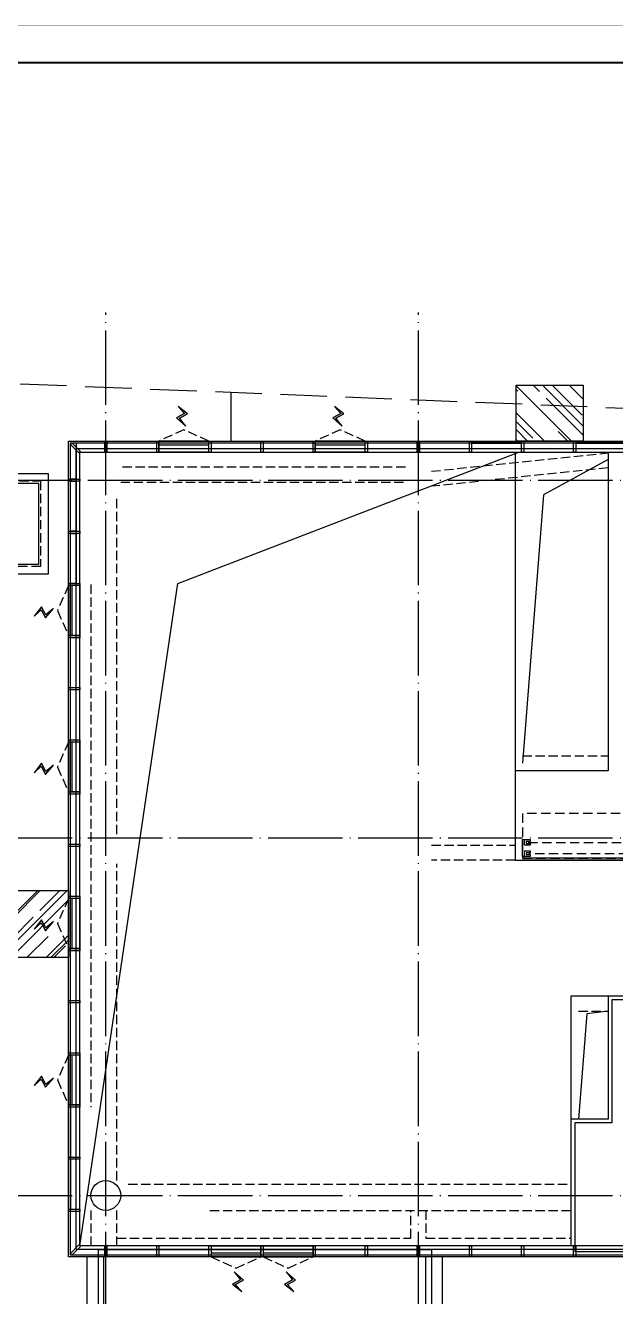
# Model space of a CAD drawing. Extents: x -2209072 to 495824, y -92434 to 572724.
# Drawn here: x 57240 to 73100, y 123586 to 157705 of the extents above; entities that cross this region are included whole.
import ezdxf

# ---------------------------------------------------------------- set-up
doc = ezdxf.new("R2010")
doc.units = 0
doc.header["$LTSCALE"] = 1000
doc.header["$MEASUREMENT"] = 0
for name, pattern in [('6#7#幕墙$0$DASH', [0.35, 0.25, -0.1]), ('X-104 6#7#平面$0$104-1112 结构$0$$AUDIT_BAD_LTYPE1', [0]), ('X-104 6#7#平面$0$109-34 轴网$0$L1$0$$AUDIT_BAD_LTYPE1', [0]), ('X-104 6#7#平面$0$CACHE', [0.375, 0.25, -0.125]), ('X-104 6#7#平面$0$DASH', [0.35, 0.25, -0.1]), ('X-104 6#7#平面$0$DOTE', [2.42, 2, -0.2, 0.02, -0.2])]:
    doc.linetypes.add(name, pattern=pattern)
doc.layers.get('0').update_dxf_attribs({"linetype": 'CONTINUOUS'})
for name, color, linetype in [('6#7#幕墙$0$04-电动窗', 1, 'CONTINUOUS'), ('6#7#幕墙$0$A-C_玻璃幕墙', 140, 'CONTINUOUS'), ('6#7#幕墙$0$A-C_窗', 140, 'CONTINUOUS'), ('6#7#幕墙$0$A-O_屋面', 201, 'CONTINUOUS'), ('6#7#幕墙$0$A-TECH_结构', 21, 'CONTINUOUS'), ('6#7#幕墙$0$A-金属背板', 30, 'CONTINUOUS'), ('X-104 6#7#平面$0$01-标注_轴线坐标', 132, 'CONTINUOUS'), ('X-104 6#7#平面$0$A-C_玻璃幕墙', 140, 'CONTINUOUS'), ('X-104 6#7#平面$0$A-E_栏杆', 232, 'CONTINUOUS'), ('X-104 6#7#平面$0$A-E_楼梯', 171, 'CONTINUOUS'), ('X-104 6#7#平面$0$A-FC', 242, 'X-104 6#7#平面$0$CACHE'), ('X-104 6#7#平面$0$A-O_屋面', 201, 'CONTINUOUS'), ('X-104 6#7#平面$0$A-TECH_结构', 21, 'CONTINUOUS'), ('X-104 6#7#平面$0$A_AXIS-轴线', 36, 'X-104 6#7#平面$0$DOTE'), ('X-104 6#7#平面$0$EH_玻璃', 156, 'CONTINUOUS'), ('X-104 6#7#平面$0$水-消防_消火栓', 41, 'CONTINUOUS'), ('X-104 6#7#平面$0$看线', 241, 'CONTINUOUS')]:
    doc.layers.add(name, color=color, linetype=linetype)
doc.layers.add('X-104 6#7#平面$0$000套内', color=226, linetype='CONTINUOUS', lineweight=30, plot=False)
doc.layers.add('X-104 6#7#平面$0$电提结构', color=1, linetype='CONTINUOUS', plot=False)
doc.layers.get('X-104 6#7#平面$0$电提结构').off()

# ---------------------------------------------------------------- blocks, each defined once
blk = doc.blocks.new('X-104 6#7#平面$0$A$C1863634F')
at = {"layer": 'X-104 6#7#平面$0$A_AXIS-轴线'}
for points in [[(59400, -4500), (59400, 60900)], [(59400, -4500), (59400, 60900)], [(67800, -4500), (67800, 60900)], [(-4000, 56400), (117300, 56400)], [(-4000, 46800), (117300, 46800)], [(-4000, 37200), (117300, 37200)]]:
    blk.add_lwpolyline(points, dxfattribs=at)
blk = doc.blocks.new('X-104 6#7#平面$0$efrgh')
at = {"layer": 'X-104 6#7#平面$0$A-TECH_结构'}
blk.add_lwpolyline([(58700, 146250), (110500, 146250), (110500, 124950), (58700, 124950)], close=True, dxfattribs=at)
for points in [[(58700, 124950), (61340, 142726), (70500, 146250)], [(72900, 146250), (72900, 137700), (70400, 137700), (70400, 135300), (82800, 135300), (82800, 131650), (72900, 131650), (72900, 128350), (71900, 128350), (71900, 124950)]]:
    blk.add_lwpolyline(points, dxfattribs=at)
blk = doc.blocks.new('X-104 6#7#平面$0$fgh')
at = {"layer": 'X-104 6#7#平面$0$A-TECH_结构'}
blk.add_lwpolyline([(66719, -71572), (118519, -71572), (118519, -92872), (66719, -92872)], close=True, dxfattribs=at)
for points in [[(78419, -71572), (78419, -82522), (90819, -82522), (90819, -86172), (80919, -86172), (80919, -89472), (79919, -89472), (79919, -92872)], [(67219, -96672), (67219, -92972), (76169, -92972), (76169, -96672)]]:
    blk.add_lwpolyline(points, dxfattribs=at)
blk = doc.blocks.new('*U1334')
at = {"layer": 'X-104 6#7#平面$0$A-E_栏杆'}
for points in [[(-5250, 50), (0, 50)], [(-5250, 0), (0, 0)]]:
    blk.add_lwpolyline(points, dxfattribs=at)
at = {"layer": 'X-104 6#7#平面$0$A-FC'}
for p, q in [((-150, 475), (-5085, 475)), ((-5085, 174), (-165, 174))]:
    blk.add_line(p, q, dxfattribs=at)
blk.add_lwpolyline([(0, 50), (-5250, 50), (-5250, 1250), (0, 1250)], close=True, dxfattribs=at)
at = {"layer": 'X-104 6#7#平面$0$A-FC', "ltscale": 1000}
for points in [[(-5200, 100), (-5200, 250), (-5050, 250), (-5050, 200), (-5150, 200), (-5150, 150), (-5050, 150), (-5050, 100), (-5250, 100), (-5250, 550), (-5050, 550), (-5050, 500), (-5150, 500), (-5150, 450), (-5050, 450), (-5050, 400), (-5200, 400), (-5200, 550)], [(-50, 100), (-50, 250), (-200, 250), (-200, 200), (-100, 200), (-100, 150), (-200, 150), (-200, 100), (0, 100), (0, 550), (-200, 550), (-200, 500), (-100, 500), (-100, 450), (-200, 450), (-200, 400), (-50, 400), (-50, 550)]]:
    blk.add_lwpolyline(points, dxfattribs=at)
blk = doc.blocks.new('图框-A0+1-4')
for points, const_width in [([(0.02, 0.02), (1486.02, 0.02), (1486.02, 841.03), (0.02, 841.03)], 0.05), ([(1411.02, 831.03), (25.02, 831.03), (25.02, 10.03), (1411.02, 10.03)], 0.5)]:
    blk.add_lwpolyline(points, close=True, dxfattribs=dict(const_width=const_width))
blk = doc.blocks.new('X-104 6#7#平面$0$A$C4EF3200C')
at = {"layer": 'X-104 6#7#平面$0$EH_玻璃'}
h = blk.add_hatch(dxfattribs=at)
h.set_pattern_fill('AR-RROOF', color=256, scale=600, angle=135)
h.set_pattern_definition([(135, (238369.9, -6000.3), (-1724.2092, 646.5784), [11430, -1524, 3810, -762]), (135, (237383.9, -5553.1), (-177.809, -1255.44), [2286, -251.46, 4572, -571.5]), (135, (237642.53, -6188.87), (-3162.8462, 2440.8336), [6096, -1066.8, 3048, -762])])
h.paths.add_polyline_path([(-1630, -500), (-1630, 1000), (170, 1000), (170, -500)])
at = {"layer": 'X-104 6#7#平面$0$A-C_玻璃幕墙'}
blk.add_lwpolyline([(-1630, -500), (-1630, 1000), (170, 1000), (170, -500)], close=True, dxfattribs=at)
blk = doc.blocks.new('6#7#幕墙$0$$TCHSYS$WIN2D')
for p, q in [((-0.5, 0.5), (0.5, 0.5)), ((-0.5, 0.5), (-0.5, -0.5)), ((0.5, 0.5), (0.5, -0.5)), ((0.5, 0.167), (-0.5, 0.167)), ((0.5, -0.167), (-0.5, -0.167)), ((-0.5, -0.5), (0.5, -0.5))]:
    blk.add_line(p, q)
blk = doc.blocks.new('6#7#幕墙$0$开启扇')
at = {"layer": '6#7#幕墙$0$04-电动窗'}
h = blk.add_hatch(color=1, dxfattribs=at)
h.dxf.hatch_style = 1
h.paths.add_polyline_path([(822, 978), (651, 790), (867, 672), (619, 453), (788, 663), (571, 780)])
at = {"layer": '6#7#幕墙$0$04-电动窗', "color": 1}
blk.add_lwpolyline([(822, 978), (651, 790), (867, 672), (619, 453), (788, 663), (571, 780), (822, 978)], close=True, dxfattribs=at)
at = {"layer": '6#7#幕墙$0$A-C_窗', "linetype": '6#7#幕墙$0$DASH'}
blk.add_lwpolyline([(0, 50), (670, 350), (1340, 50)], dxfattribs=at)
at = {"layer": '6#7#幕墙$0$A-C_窗', "xscale": -1340, "yscale": 300, "zscale": 1340, "rotation": 180}
blk.add_blockref('6#7#幕墙$0$$TCHSYS$WIN2D', (670, -100), dxfattribs=at)
blk = doc.blocks.new('6#7#幕墙$0$rddfrfsfsw')
at = {"layer": '6#7#幕墙$0$A-C_玻璃幕墙'}
for points in [[(59370, 124950), (59430, 124950), (59430, 124650), (59370, 124650)], [(60770, 124950), (60830, 124950), (60830, 124650), (60770, 124650)], [(62170, 124950), (62230, 124950), (62230, 124650), (62170, 124650)], [(63570, 124950), (63630, 124950), (63630, 124650), (63570, 124650)], [(64970, 124950), (65030, 124950), (65030, 124650), (64970, 124650)], [(66370, 124950), (66430, 124950), (66430, 124650), (66370, 124650)], [(67770, 124950), (67830, 124950), (67830, 124650), (67770, 124650)], [(69170, 124950), (69230, 124950), (69230, 124650), (69170, 124650)], [(70570, 124950), (70630, 124950), (70630, 124650), (70570, 124650)], [(71970, 124950), (72030, 124950), (72030, 124650), (71970, 124650)]]:
    blk.add_lwpolyline(points, close=True, dxfattribs=at)
blk = doc.blocks.new('6#7#幕墙$0$gdfgfdgdfgdfg')
at = {"layer": '6#7#幕墙$0$A-C_玻璃幕墙'}
for points in [[(59370, 146550), (59430, 146550), (59430, 146250), (59370, 146250)], [(60770, 146550), (60830, 146550), (60830, 146250), (60770, 146250)], [(62170, 146550), (62230, 146550), (62230, 146250), (62170, 146250)], [(63570, 146550), (63630, 146550), (63630, 146250), (63570, 146250)], [(64970, 146550), (65030, 146550), (65030, 146250), (64970, 146250)], [(66370, 146550), (66430, 146550), (66430, 146250), (66370, 146250)], [(67770, 146550), (67830, 146550), (67830, 146250), (67770, 146250)], [(69170, 146550), (69230, 146550), (69230, 146250), (69170, 146250)], [(70570, 146550), (70630, 146550), (70630, 146250), (70570, 146250)], [(71970, 146550), (72030, 146550), (72030, 146250), (71970, 146250)]]:
    blk.add_lwpolyline(points, close=True, dxfattribs=at)
blk = doc.blocks.new('6#7#幕墙$0$fdsfsdfsfd')
at = {"layer": '6#7#幕墙$0$A-C_玻璃幕墙'}
for points in [[(58700, 145530), (58700, 145470), (58400, 145470), (58400, 145530)], [(58700, 144130), (58700, 144070), (58400, 144070), (58400, 144130)], [(58700, 142730), (58700, 142670), (58400, 142670), (58400, 142730)], [(58700, 141330), (58700, 141270), (58400, 141270), (58400, 141330)], [(58700, 139930), (58700, 139870), (58400, 139870), (58400, 139930)], [(58700, 138530), (58700, 138470), (58400, 138470), (58400, 138530)], [(58700, 137130), (58700, 137070), (58400, 137070), (58400, 137130)], [(58700, 135730), (58700, 135670), (58400, 135670), (58400, 135730)], [(58700, 134330), (58700, 134270), (58400, 134270), (58400, 134330)], [(58700, 132930), (58700, 132870), (58400, 132870), (58400, 132930)], [(58700, 131530), (58700, 131470), (58400, 131470), (58400, 131530)], [(58700, 130130), (58700, 130070), (58400, 130070), (58400, 130130)], [(58700, 128730), (58700, 128670), (58400, 128670), (58400, 128730)], [(58700, 127330), (58700, 127270), (58400, 127270), (58400, 127330)], [(58700, 125930), (58700, 125870), (58400, 125870), (58400, 125930)]]:
    blk.add_lwpolyline(points, close=True, dxfattribs=at)
blk = doc.blocks.new('*U1960')
at = {"layer": '6#7#幕墙$0$A-C_玻璃幕墙', "xscale": -1, "rotation": 90}
blk.add_blockref('6#7#幕墙$0$开启扇', (50, 670), dxfattribs=at)
blk = doc.blocks.new('6#7#幕墙$0$A$C784342AA')
at = {"layer": '6#7#幕墙$0$A-O_屋面'}
blk.add_circle((59400, 37200), 400, dxfattribs=at)
blk = doc.blocks.new('6#7#幕墙$0$ii')
blk.add_lwpolyline([(-1340, 0), (0, 0), (0, -150), (-1340, -150)], close=True)
blk = doc.blocks.new('6#7#幕墙$0$AUDIT_I_180910175819-0')
blk.add_lwpolyline([(-970, 0), (0, 0), (0, -150), (-970, -150)], close=True)
blk = doc.blocks.new('6#7#幕墙')
at = {"layer": '6#7#幕墙$0$A-C_玻璃幕墙'}
blk.add_lwpolyline([(62759, 147850), (62759, 146550)], dxfattribs=at)
for points in [[(58400, 146550), (110800, 146550), (110800, 124650), (58400, 124650)], [(58450, 146500), (110750, 146500), (110750, 124700), (58450, 124700)], [(58600, 146350), (110600, 146350), (110600, 124850), (58600, 124850)]]:
    blk.add_lwpolyline(points, close=True, dxfattribs=at)
at = {"layer": '6#7#幕墙$0$A-C_窗'}
for points in [[(58679, 146229), (58450, 146458), (58492, 146500), (58721, 146271)], [(58721, 124929), (58492, 124700), (58450, 124742), (58679, 124971)]]:
    blk.add_lwpolyline(points, close=True, dxfattribs=at)
at = {"layer": '6#7#幕墙$0$A-O_屋面', "linetype": '6#7#幕墙$0$DASH', "ltscale": 5}
blk.add_lwpolyline([(95068, 146550), (55800, 148130), (55800, 123350), (96100, 123350), (96100, 124650)], dxfattribs=at)
at = {"layer": '6#7#幕墙$0$A-TECH_结构'}
blk.add_lwpolyline([(58700, 146250), (110500, 146250), (110500, 124950), (58700, 124950)], close=True, dxfattribs=at)
at = {"layer": '6#7#幕墙$0$A-金属背板'}
for points in [[(69230, 146500), (69230, 146490), (70570, 146490), (70570, 146500)], [(72030, 146500), (72030, 146490), (73370, 146490), (73370, 146500)], [(71970, 124710), (71970, 124700), (70630, 124700), (70630, 124710)], [(73370, 124710), (73370, 124700), (72030, 124700), (72030, 124710)]]:
    blk.add_lwpolyline(points, close=True, dxfattribs=at)
at = {"color": 0, "linetype": 'ByBlock', "lineweight": -2, "transparency": 16777216}
for p in [(58400, 142000), (58400, 137800), (58400, 133600), (58400, 129400)]:
    blk.add_blockref('*U1960', p, dxfattribs=at)
at = {"layer": '6#7#幕墙$0$A-C_玻璃幕墙', "xscale": -1}
for name, p, rotation in [('6#7#幕墙$0$开启扇', (62170, 146500), 359.9999999999999), ('6#7#幕墙$0$开启扇', (66370, 146500), 359.9999999999999), ('6#7#幕墙$0$ii', (58450, 127330), 90), ('6#7#幕墙$0$ii', (58450, 125930), 90), ('6#7#幕墙$0$开启扇', (62230, 124700), 180), ('6#7#幕墙$0$开启扇', (63630, 124700), 180)]:
    blk.add_blockref(name, p, dxfattribs=dict(at, rotation=rotation))
at = {"layer": '6#7#幕墙$0$A-C_玻璃幕墙', "rotation": 90}
for name, p in [('6#7#幕墙$0$AUDIT_I_180910175819-0', (58450, 146500)), ('6#7#幕墙$0$ii', (58450, 145470)), ('6#7#幕墙$0$ii', (58450, 144070))]:
    blk.add_blockref(name, p, dxfattribs=at)
at = {"layer": '6#7#幕墙$0$A-C_窗'}
for name, p in [('6#7#幕墙$0$gdfgfdgdfgdfg', (0, 0)), ('6#7#幕墙$0$fdsfsdfsfd', (0, 0)), ('6#7#幕墙$0$A$C784342AA', (0, 89100)), ('6#7#幕墙$0$rddfrfsfsw', (0, 0))]:
    blk.add_blockref(name, p, dxfattribs=at)
blk = doc.blocks.new('X-104 6#7#平面$0$A$C3EAB24D2')
at = {"layer": 'X-104 6#7#平面$0$看线'}
for p, q in [((-2910, -80), (-2910, 230)), ((-2910, 230), (-2860, 230)), ((-2860, -80), (-2860, 230)), ((-2910, -2260), (-2910, -2570)), ((-2860, -2260), (-2860, -2570)), ((-2910, -2570), (-2860, -2570))]:
    blk.add_line(p, q, dxfattribs=at)
for points in [[(-3220, 180), (-1550, 180), (-1550, -2520), (-3220, -2520)], [(-2960, -80), (-1810, -80), (-1810, -2260), (-2960, -2260)]]:
    blk.add_lwpolyline(points, close=True, dxfattribs=at)
at = {"layer": 'X-104 6#7#平面$0$看线', "linetype": 'X-104 6#7#平面$0$DASH'}
blk.add_lwpolyline([(-3020, -20), (-1750, -20), (-1750, -2320), (-3020, -2320)], close=True, dxfattribs=at)
blk = doc.blocks.new('X-104 6#7#平面')
at = {"layer": 'X-104 6#7#平面$0$000套内'}
blk.add_lwpolyline([(82900, 135900), (82900, 131550), (73000, 131550), (73000, 128250), (72000, 128250), (72000, 124800), (110650, 124800), (110650, 146400), (96150, 146400), (96150, 135900), (86750, 135900), (86750, 135400), (84950, 135400), (84950, 135900), (83700, 135900), (82900, 135900), (82900, 135900)], dxfattribs=at)
at = {"layer": 'X-104 6#7#平面$0$A-O_屋面'}
for p, q in [((58900, 121450), (58900, 124650)), ((59350, 121450), (59350, 124650)), ((68000, 121450), (68000, 124650)), ((68450, 121450), (68450, 124650))]:
    blk.add_line(p, q, dxfattribs=at)
at = {"layer": 'X-104 6#7#平面$0$A-TECH_结构', "linetype": 'X-104 6#7#平面$0$DASH'}
for p, q in [((68150, 145737), (72900, 146230)), ((67450, 145850), (59800, 145850)), ((72900, 145828), (68150, 145335)), ((59800, 145450), (67450, 145450)), ((59700, 136000), (59700, 145000)), ((59000, 142700), (59000, 128670)), ((70600, 138100), (72900, 138100)), ((68150, 135700), (70400, 135700)), ((59700, 126700), (59700, 135200)), ((70400, 135300), (68150, 135300)), ((72100, 131250), (72900, 131250)), ((60000, 126600), (71900, 126600)), ((59000, 125900), (59000, 124850)), ((59700, 124950), (59700, 125900)), ((62200, 125900), (71900, 125900))]:
    blk.add_line(p, q, dxfattribs=at)
at = {"layer": 'X-104 6#7#平面$0$A-TECH_结构'}
for points in [[(72900, 146050), (71158, 145104), (70600, 137900)], [(82800, 135300), (82800, 131650), (71900, 131650), (71900, 125150)], [(72900, 131250), (72329, 131171), (72100, 128350)]]:
    blk.add_lwpolyline(points, dxfattribs=at)
at = {"layer": 'X-104 6#7#平面$0$A-TECH_结构', "linetype": 'X-104 6#7#平面$0$DASH'}
for points in [[(59700, 125150), (67600, 125150), (67600, 125900)], [(68000, 125900), (68000, 125150), (71900, 125150)]]:
    blk.add_lwpolyline(points, dxfattribs=at)
blk.add_blockref('6#7#幕墙', (0, 0))
at = {"xscale": 100, "yscale": 100, "zscale": 100}
blk.add_blockref('图框-A0+1-4', (-17750, 73600), dxfattribs=at)
at = {"linetype": 'X-104 6#7#平面$0$109-34 轴网$0$L1$0$$AUDIT_BAD_LTYPE1', "xscale": -1}
blk.add_blockref('*U1334', (70600, 135300), dxfattribs=at)
at = {"layer": 'X-104 6#7#平面$0$01-标注_轴线坐标'}
blk.add_blockref('X-104 6#7#平面$0$A$C1863634F', (0, 89100), dxfattribs=at)
at = {"layer": 'X-104 6#7#平面$0$A-E_楼梯', "color": 0}
blk.add_blockref('X-104 6#7#平面$0$A$C4EF3200C', (72060, 147050), dxfattribs=at)
at = {"layer": 'X-104 6#7#平面$0$A-E_楼梯', "color": 0, "rotation": 270}
blk.add_blockref('X-104 6#7#平面$0$A$C4EF3200C', (57400, 132853), dxfattribs=at)
at = {"layer": 'X-104 6#7#平面$0$A-TECH_结构'}
blk.add_blockref('X-104 6#7#平面$0$fgh', (-8019, 217823), dxfattribs=at)
at = {"layer": 'X-104 6#7#平面$0$水-消防_消火栓', "linetype": 'ByBlock'}
blk.add_blockref('X-104 6#7#平面$0$efrgh', (0, 0), dxfattribs=at)
at = {"layer": 'X-104 6#7#平面$0$电提结构', "linetype": 'X-104 6#7#平面$0$104-1112 结构$0$$AUDIT_BAD_LTYPE1'}
blk.add_blockref('X-104 6#7#平面$0$A$C3EAB24D2', (59400, 145500), dxfattribs=at)

msp = doc.modelspace()

# ---------------------------------------------------------------- block references
msp.add_blockref('X-104 6#7#平面', (0, 0))

doc.saveas('drawing.dxf')
